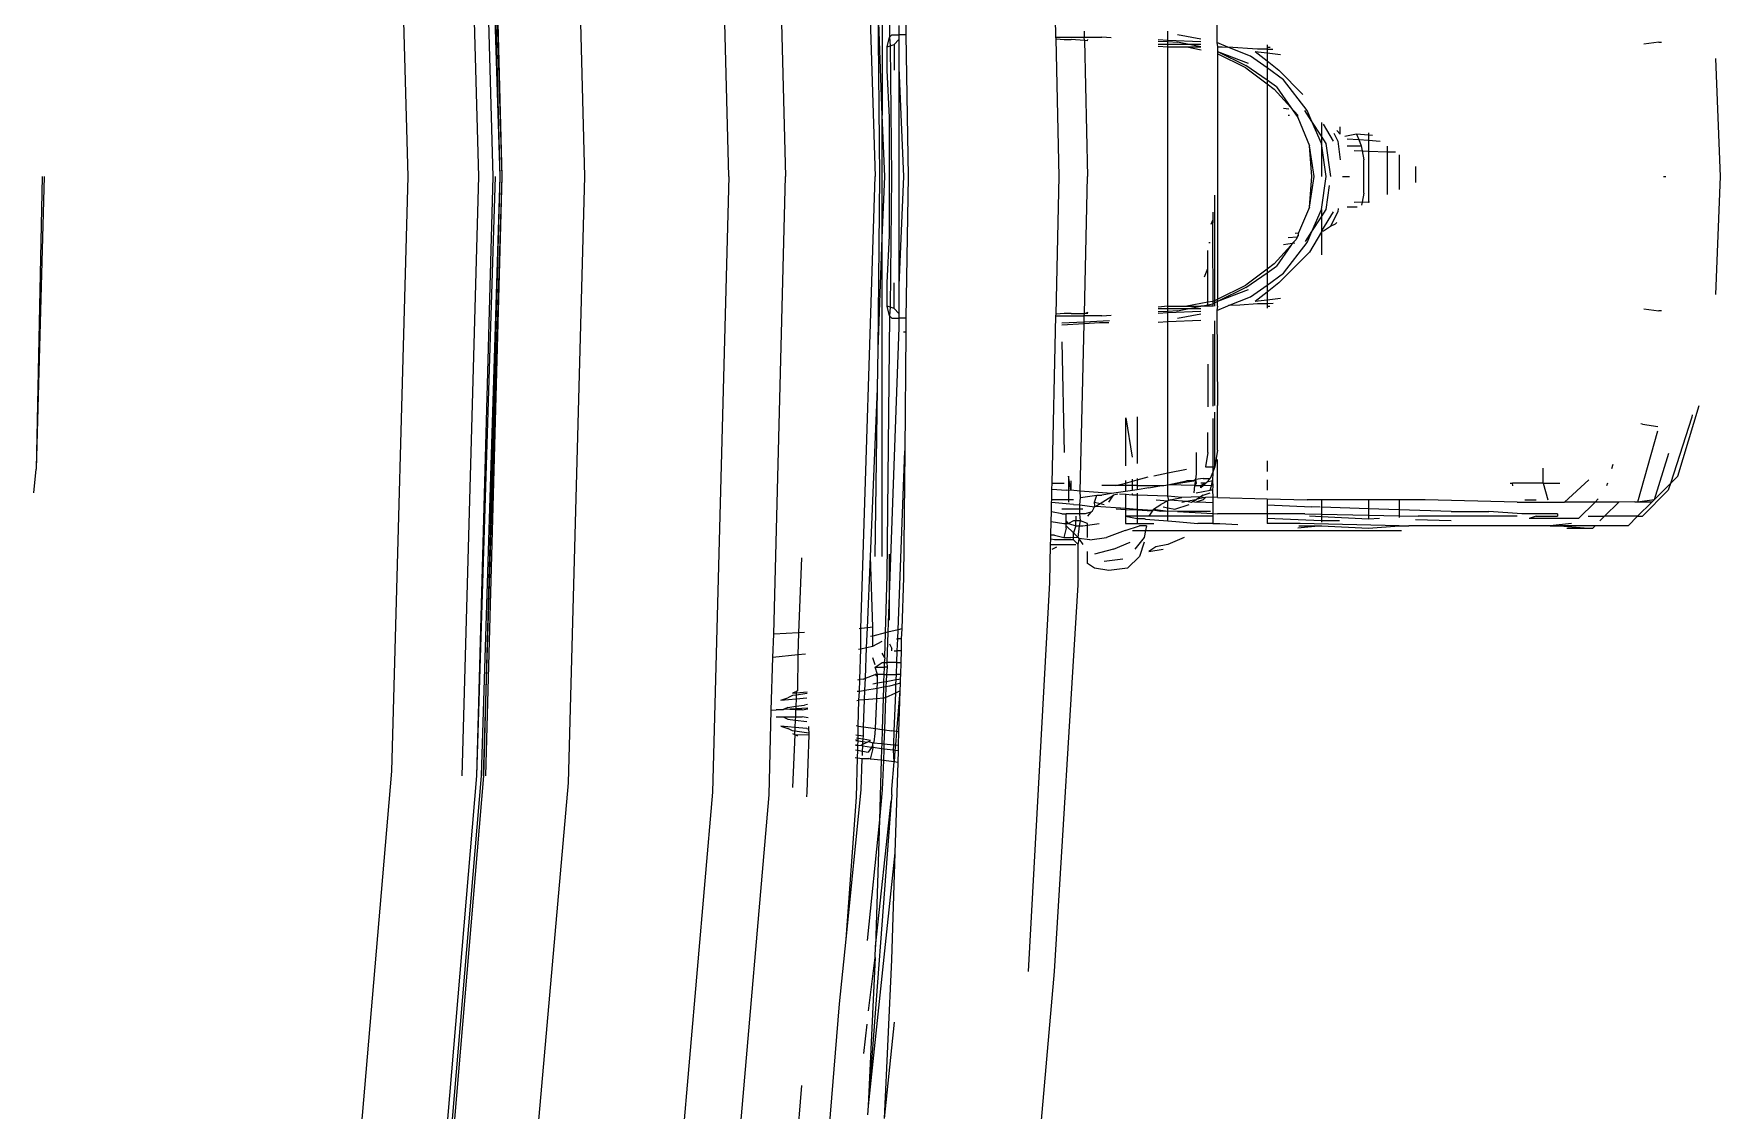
# Model space of a CAD drawing. Header units: millimetres. Extents: x -41292 to 298682, y -22072 to 33155.
# Drawn here: x 26601.7 to 26673.2, y 4363.8 to 4409.5 of the extents above; entities that cross this region are included whole.
import ezdxf

# ---------------------------------------------------------------- set-up
doc = ezdxf.new("R2010")
doc.units = ezdxf.units.MM

# ---------------------------------------------------------------- blocks, each defined once
blk = doc.blocks.new('AHSISHEUD')
for p, q in [((27258.527, 22051.493), (27257.827, 22077.593)), ((27247.927, 22051.493), (27247.227, 22076.893)), ((27247.827, 22076.893), (27248.527, 22051.493)), ((27248.027, 22076.893), (27248.827, 22051.493)), ((27248.127, 22076.893), (27248.827, 22051.493)), ((27248.927, 22051.493), (27248.127, 22076.893)), ((27248.927, 22051.493), (27248.227, 22076.893)), ((27252.427, 22051.493), (27251.727, 22077.193)), ((27244.227, 22076.693), (27244.927, 22051.493)), ((27260.427, 22070.893), (27260.927, 22051.493)), ((27264.117, 22070.649), (27264.727, 22051.493)), ((27265.22, 22068.393), (27265.327, 22057.393)), ((27265.027, 22067.593), (27265.027, 22054.093)), ((27272.383, 22057.393), (27272.218, 22064.493)), ((27279.22, 22061.193), (27279.192, 22057.167)), ((27264.927, 22051.493), (27264.846, 22058.805)), ((27265.027, 22054.093), (27264.846, 22058.805)), ((27265.727, 22057.893), (27265.72, 22057.493)), ((27266.027, 22058.093), (27266.027, 22057.493)), ((27273.578, 22057.649), (27273.584, 22057.393)), ((27277.127, 22057.261), (27277.127, 22057.658)), ((27265.227, 22056.993), (27265.327, 22057.393)), ((27265.227, 22056.993), (27265.355, 22057.035)), ((27265.227, 22055.993), (27265.227, 22056.993)), ((27265.327, 22057.393), (27265.427, 22057.493)), ((27265.327, 22057.393), (27265.355, 22057.035)), ((27265.355, 22057.035), (27265.527, 22057.093)), ((27265.355, 22057.035), (27265.42, 22051.493)), ((27265.427, 22057.493), (27265.72, 22057.493)), ((27265.527, 22057.093), (27265.727, 22057.293)), ((27265.527, 22057.093), (27265.527, 22055.993)), ((27265.72, 22057.493), (27265.727, 22057.293)), ((27266.027, 22057.493), (27265.72, 22057.493)), ((27265.727, 22057.293), (27265.727, 22056.093)), ((27266.027, 22057.493), (27266.12, 22051.493)), ((27272.385, 22057.324), (27272.383, 22057.393)), ((27272.383, 22057.393), (27273.584, 22057.393)), ((27272.385, 22057.324), (27272.727, 22057.293)), ((27272.52, 22051.493), (27272.385, 22057.324)), ((27272.727, 22057.293), (27273.027, 22057.293)), ((27273.587, 22057.253), (27273.027, 22057.293)), ((27273.584, 22057.393), (27274.327, 22057.393)), ((27273.587, 22057.253), (27273.584, 22057.393)), ((27273.587, 22057.253), (27273.72, 22051.493)), ((27273.723, 22057.243), (27273.587, 22057.253)), ((27273.723, 22057.243), (27273.739, 22057.293)), ((27274.718, 22057.374), (27274.327, 22057.393)), ((27277.127, 22057.261), (27276.716, 22057.28)), ((27276.717, 22057.224), (27277.127, 22057.208)), ((27277.127, 22057.093), (27276.72, 22057.093)), ((27276.72, 22057.024), (27277.127, 22056.993)), ((27278.52, 22057.198), (27277.127, 22057.261)), ((27277.127, 22057.208), (27277.127, 22057.261)), ((27277.127, 22057.208), (27277.527, 22057.193)), ((27277.127, 22057.093), (27277.127, 22057.208)), ((27278.024, 22057.093), (27277.127, 22057.093)), ((27277.127, 22056.993), (27277.127, 22057.093)), ((27277.127, 22045.993), (27277.127, 22056.993)), ((27277.127, 22056.993), (27277.927, 22056.993)), ((27278.52, 22057.307), (27277.527, 22057.493)), ((27278.024, 22057.093), (27277.527, 22057.193)), ((27277.927, 22056.993), (27278.52, 22056.993)), ((27277.927, 22056.993), (27278.537, 22056.863)), ((27278.52, 22056.993), (27278.024, 22057.093)), ((27278.52, 22057.093), (27278.024, 22057.093)), ((27279.192, 22057.167), (27279.22, 22056.993)), ((27279.667, 22056.977), (27279.192, 22057.167)), ((27279.22, 22056.993), (27279.427, 22056.993)), ((27279.22, 22056.993), (27279.227, 22056.793)), ((27279.427, 22056.993), (27279.667, 22056.977)), ((27280.627, 22056.593), (27279.667, 22056.977)), ((27280.927, 22056.893), (27279.667, 22056.977)), ((27281.327, 22056.893), (27280.927, 22056.893)), ((27281.327, 22057.073), (27281.327, 22056.98)), ((27281.327, 22056.98), (27281.462, 22056.974)), ((27281.327, 22056.98), (27281.327, 22056.893)), ((27281.327, 22056.893), (27281.573, 22056.893)), ((27281.327, 22056.893), (27281.327, 22056.73)), ((27297.927, 22057.193), (27297.289, 22057.102)), ((27297.927, 22057.193), (27298.04, 22057.193)), ((27279.227, 22056.793), (27279.22, 22056.696)), ((27280.427, 22056.093), (27279.22, 22056.696)), ((27279.22, 22056.696), (27279.22, 22046.289)), ((27279.227, 22056.793), (27280.527, 22056.293)), ((27279.227, 22056.793), (27280.427, 22056.193)), ((27281.327, 22055.57), (27280.427, 22056.193)), ((27281.327, 22056.093), (27280.627, 22056.593)), ((27280.827, 22056.793), (27281.327, 22056.393)), ((27280.827, 22056.793), (27281.327, 22056.73)), ((27281.327, 22056.73), (27281.89, 22056.66)), ((27281.327, 22056.73), (27281.327, 22056.393)), ((27281.327, 22056.393), (27281.827, 22055.993)), ((27281.327, 22056.393), (27281.327, 22056.093)), ((27300.327, 22056.493), (27300.527, 22051.493)), ((27265.327, 22053.993), (27265.227, 22055.993)), ((27265.727, 22056.093), (27265.927, 22051.493)), ((27265.727, 22056.093), (27265.727, 22046.893)), ((27280.427, 22056.093), (27281.327, 22055.418)), ((27282.027, 22055.593), (27281.327, 22056.093)), ((27281.327, 22056.093), (27281.327, 22055.57)), ((27281.727, 22055.293), (27281.327, 22055.57)), ((27281.327, 22055.57), (27281.327, 22055.418)), ((27281.327, 22055.418), (27281.627, 22055.193)), ((27281.327, 22055.418), (27281.327, 22047.568)), ((27281.827, 22055.993), (27282.849, 22054.971)), ((27283.027, 22054.293), (27282.027, 22055.593)), ((27281.627, 22055.193), (27282.337, 22054.412)), ((27281.727, 22055.293), (27282.337, 22054.412)), ((27265.127, 22051.493), (27265.027, 22054.093)), ((27265.027, 22048.893), (27265.027, 22054.093)), ((27265.327, 22048.993), (27265.327, 22053.993)), ((27282.02, 22054.393), (27282.253, 22054.357)), ((27282.22, 22054.093), (27282.274, 22054.089)), ((27282.337, 22054.412), (27282.627, 22053.993)), ((27282.337, 22054.412), (27282.627, 22054.093)), ((27282.627, 22053.993), (27282.627, 22054.093)), ((27282.627, 22053.993), (27283.127, 22052.793)), ((27283.227, 22053.826), (27282.927, 22054.293)), ((27283.227, 22053.826), (27283.027, 22054.293)), ((27283.627, 22052.893), (27283.227, 22053.826)), ((27283.627, 22053.204), (27283.227, 22053.826)), ((27283.627, 22053.778), (27283.627, 22053.204)), ((27283.704, 22053.713), (27284.127, 22052.993)), ((27284.152, 22053.328), (27284.32, 22052.993)), ((27284.277, 22053.436), (27284.42, 22053.293)), ((27284.42, 22053.293), (27284.42, 22053.593)), ((27285.12, 22053.293), (27284.62, 22053.193)), ((27285.12, 22053.293), (27285.214, 22053.059)), ((27285.627, 22053.242), (27285.12, 22053.293)), ((27285.627, 22053.342), (27285.627, 22053.242)), ((27285.79, 22053.226), (27285.627, 22053.242)), ((27285.627, 22053.242), (27285.627, 22053.03)), ((27283.227, 22051.493), (27283.127, 22052.793)), ((27283.327, 22051.493), (27283.127, 22052.793)), ((27283.827, 22052.893), (27283.627, 22053.204)), ((27283.627, 22053.204), (27283.627, 22052.893)), ((27283.827, 22051.493), (27283.627, 22052.893)), ((27283.627, 22052.893), (27283.627, 22051.493)), ((27284.027, 22051.493), (27283.827, 22052.893)), ((27284.32, 22052.993), (27284.42, 22052.193)), ((27284.72, 22053.093), (27285.214, 22053.059)), ((27284.72, 22052.793), (27285.32, 22052.793)), ((27285.02, 22052.593), (27285.355, 22052.581)), ((27285.214, 22053.059), (27285.32, 22052.793)), ((27285.214, 22053.059), (27285.627, 22053.03)), ((27285.32, 22052.793), (27285.355, 22052.581)), ((27285.355, 22052.581), (27285.42, 22052.193)), ((27285.355, 22052.581), (27285.627, 22052.572)), ((27285.627, 22053.03), (27286.112, 22052.997)), ((27285.627, 22053.03), (27285.627, 22052.572)), ((27285.627, 22052.572), (27285.627, 22050.398)), ((27285.627, 22052.572), (27286.427, 22052.544)), ((27286.427, 22052.544), (27286.427, 22052.773)), ((27286.427, 22052.544), (27286.765, 22052.533)), ((27286.427, 22050.735), (27286.427, 22052.544)), ((27285.42, 22050.793), (27285.42, 22052.193)), ((27286.927, 22052.417), (27286.927, 22050.945)), ((27287.627, 22051.24), (27287.627, 22051.919)), ((27229.52, 22051.493), (27229.184, 22039.09)), ((27229.427, 22051.493), (27229.184, 22039.09)), ((27244.927, 22051.493), (27244.227, 22026.293)), ((27247.227, 22026.093), (27247.927, 22051.493)), ((27248.627, 22051.493), (27247.827, 22026.093)), ((27248.527, 22051.493), (27247.827, 22026.093)), ((27248.827, 22051.493), (27248.027, 22026.093)), ((27248.827, 22051.493), (27248.127, 22026.093)), ((27248.127, 22026.093), (27248.927, 22051.493)), ((27248.227, 22026.093), (27248.927, 22051.493)), ((27251.727, 22025.793), (27252.427, 22051.493)), ((27258.527, 22051.493), (27257.827, 22025.393)), ((27260.427, 22032.093), (27260.927, 22051.493)), ((27264.117, 22032.336), (27264.727, 22051.493)), ((27264.846, 22044.18), (27264.927, 22051.493)), ((27265.027, 22048.893), (27265.127, 22051.493)), ((27265.42, 22051.493), (27265.355, 22045.95)), ((27265.927, 22051.493), (27265.727, 22046.893)), ((27266.12, 22051.493), (27266.027, 22045.493)), ((27272.385, 22045.662), (27272.52, 22051.493)), ((27273.586, 22045.693), (27273.72, 22051.493)), ((27283.127, 22050.193), (27283.227, 22051.493)), ((27283.127, 22050.193), (27283.327, 22051.493)), ((27283.627, 22050.093), (27283.827, 22051.493)), ((27283.827, 22050.093), (27283.972, 22051.106)), ((27284.527, 22051.493), (27284.82, 22051.493)), ((27298.127, 22051.493), (27298.227, 22051.493)), ((27300.527, 22051.493), (27300.327, 22046.493)), ((27279.12, 22046.239), (27279.12, 22050.707)), ((27285.355, 22050.404), (27285.02, 22050.393)), ((27285.355, 22050.404), (27285.334, 22050.274)), ((27285.42, 22050.793), (27285.355, 22050.404)), ((27285.627, 22050.398), (27285.355, 22050.404)), ((27285.668, 22050.415), (27285.627, 22050.398)), ((27279.027, 22049.977), (27279.027, 22049.645)), ((27283.127, 22050.193), (27282.664, 22049.105)), ((27283.227, 22049.159), (27283.627, 22050.093)), ((27283.227, 22049.159), (27283.627, 22049.782)), ((27283.627, 22049.782), (27283.827, 22050.093)), ((27283.627, 22050.093), (27283.627, 22049.782)), ((27284.127, 22049.993), (27283.627, 22049.185)), ((27283.627, 22049.782), (27283.627, 22049.185)), ((27284.32, 22049.993), (27284.02, 22049.393)), ((27284.338, 22050.132), (27284.32, 22049.993)), ((27285.14, 22050.193), (27284.72, 22050.193)), ((27265.227, 22046.993), (27265.327, 22048.993)), ((27278.963, 22049.474), (27279.027, 22049.645)), ((27279.027, 22049.645), (27279.02, 22049.393)), ((27279.02, 22049.393), (27279.02, 22048.993)), ((27279.02, 22048.993), (27279.027, 22046.193)), ((27282.52, 22049.093), (27282.664, 22049.105)), ((27282.627, 22048.993), (27282.601, 22048.922)), ((27282.664, 22049.105), (27282.627, 22048.993)), ((27282.657, 22048.97), (27282.664, 22049.105)), ((27282.96, 22048.743), (27283.227, 22049.159)), ((27283.027, 22048.693), (27283.227, 22049.159)), ((27283.627, 22049.143), (27283.127, 22048.293)), ((27283.627, 22049.185), (27283.72, 22049.193)), ((27283.627, 22049.185), (27283.627, 22049.143)), ((27283.627, 22049.143), (27283.627, 22048.168)), ((27283.72, 22049.193), (27284.02, 22049.393)), ((27284.02, 22049.393), (27284.22, 22049.493)), ((27284.22, 22049.493), (27284.277, 22049.55)), ((27264.846, 22044.18), (27265.027, 22048.893)), ((27265.027, 22035.393), (27265.027, 22048.893)), ((27278.82, 22047.593), (27278.82, 22048.35)), ((27278.864, 22048.693), (27278.92, 22048.693)), ((27282.337, 22048.573), (27281.627, 22047.793)), ((27282.337, 22048.573), (27281.727, 22047.693)), ((27283.127, 22048.293), (27281.827, 22046.993)), ((27282.39, 22048.65), (27282.02, 22048.593)), ((27282.027, 22047.393), (27283.027, 22048.693)), ((27282.601, 22048.922), (27282.22, 22048.893)), ((27282.39, 22048.65), (27282.337, 22048.573)), ((27282.563, 22048.822), (27282.39, 22048.65)), ((27282.505, 22048.667), (27282.39, 22048.65)), ((27282.601, 22048.922), (27282.563, 22048.822)), ((27278.679, 22047.239), (27278.82, 22047.593)), ((27278.82, 22046.163), (27278.82, 22047.593)), ((27281.327, 22047.568), (27280.427, 22046.893)), ((27281.627, 22047.793), (27281.327, 22047.568)), ((27281.327, 22047.416), (27281.727, 22047.693)), ((27281.327, 22047.568), (27281.327, 22047.416)), ((27265.227, 22045.993), (27265.227, 22046.993)), ((27265.527, 22045.893), (27265.527, 22046.993)), ((27265.727, 22046.893), (27265.727, 22045.693)), ((27279.22, 22046.289), (27280.427, 22046.893)), ((27280.427, 22046.793), (27281.327, 22047.416)), ((27280.627, 22046.393), (27281.327, 22046.893)), ((27281.327, 22047.416), (27281.327, 22046.893)), ((27281.327, 22046.893), (27282.027, 22047.393)), ((27281.827, 22046.993), (27281.327, 22046.593)), ((27281.327, 22046.893), (27281.327, 22046.593)), ((27278.82, 22046.163), (27277.927, 22045.993)), ((27279.027, 22046.193), (27278.82, 22046.163)), ((27278.82, 22046.051), (27278.82, 22046.163)), ((27279.027, 22046.193), (27279.12, 22046.239)), ((27279.027, 22046.193), (27279.027, 22046.093)), ((27279.12, 22046.139), (27279.027, 22046.093)), ((27279.12, 22046.239), (27279.22, 22046.289)), ((27279.12, 22046.139), (27279.12, 22046.239)), ((27279.227, 22046.193), (27279.12, 22046.139)), ((27279.12, 22045.993), (27279.12, 22046.139)), ((27279.227, 22046.193), (27279.22, 22046.289)), ((27279.22, 22045.993), (27279.227, 22046.193)), ((27280.427, 22046.793), (27279.227, 22046.193)), ((27280.527, 22046.693), (27279.227, 22046.193)), ((27279.7, 22046.022), (27280.627, 22046.393)), ((27281.327, 22046.593), (27280.827, 22046.193)), ((27281.327, 22046.255), (27280.827, 22046.193)), ((27281.327, 22046.593), (27281.327, 22046.255)), ((27281.89, 22046.326), (27281.327, 22046.255)), ((27281.327, 22046.255), (27281.327, 22046.093)), ((27281.588, 22046.104), (27281.327, 22046.093)), ((27265.327, 22045.593), (27265.22, 22034.593)), ((27265.327, 22045.593), (27265.227, 22045.993)), ((27265.355, 22045.95), (27265.227, 22045.993)), ((27265.355, 22045.95), (27265.327, 22045.593)), ((27265.427, 22045.493), (27265.327, 22045.593)), ((27265.527, 22045.893), (27265.355, 22045.95)), ((27265.427, 22045.493), (27265.72, 22045.493)), ((27265.527, 22045.893), (27265.727, 22045.693)), ((27265.727, 22045.693), (27265.72, 22045.493)), ((27265.72, 22045.493), (27265.727, 22045.093)), ((27266.027, 22045.493), (27265.72, 22045.493)), ((27266.027, 22045.493), (27266.027, 22044.893)), ((27272.218, 22038.493), (27272.383, 22045.593)), ((27272.383, 22045.593), (27272.385, 22045.662)), ((27272.383, 22045.593), (27273.584, 22045.593)), ((27272.727, 22045.693), (27272.385, 22045.662)), ((27273.027, 22045.693), (27272.727, 22045.693)), ((27273.027, 22045.693), (27273.586, 22045.693)), ((27273.578, 22045.336), (27273.584, 22045.593)), ((27273.578, 22045.336), (27274.646, 22045.384)), ((27273.584, 22045.593), (27273.586, 22045.693)), ((27274.327, 22045.593), (27273.584, 22045.593)), ((27273.586, 22045.693), (27273.748, 22045.744)), ((27273.739, 22045.693), (27273.586, 22045.693)), ((27274.327, 22045.593), (27274.718, 22045.611)), ((27276.716, 22045.706), (27277.127, 22045.724)), ((27277.127, 22045.777), (27276.717, 22045.762)), ((27277.127, 22045.993), (27276.72, 22045.961)), ((27276.72, 22045.893), (27277.127, 22045.893)), ((27277.127, 22045.893), (27277.127, 22045.993)), ((27277.127, 22045.993), (27277.927, 22045.993)), ((27277.127, 22045.893), (27278.027, 22045.893)), ((27277.127, 22045.777), (27277.127, 22045.893)), ((27277.527, 22045.793), (27277.127, 22045.777)), ((27277.127, 22045.724), (27278.52, 22045.788)), ((27277.127, 22045.724), (27277.127, 22045.777)), ((27277.127, 22045.327), (27277.127, 22045.724)), ((27278.52, 22045.388), (27277.127, 22045.327)), ((27277.527, 22045.793), (27278.027, 22045.893)), ((27277.527, 22045.493), (27278.52, 22045.679)), ((27277.927, 22045.993), (27278.52, 22045.993)), ((27278.027, 22045.893), (27278.52, 22045.993)), ((27278.027, 22045.893), (27278.52, 22045.893)), ((27278.52, 22045.993), (27278.82, 22046.051)), ((27278.82, 22045.993), (27278.52, 22045.993)), ((27278.82, 22046.051), (27279.027, 22046.093)), ((27278.82, 22045.993), (27278.82, 22046.051)), ((27279.027, 22045.993), (27278.82, 22045.993)), ((27279.027, 22046.093), (27279.027, 22045.993)), ((27279.06, 22045.994), (27279.027, 22045.993)), ((27279.192, 22045.818), (27279.667, 22046.009)), ((27279.22, 22045.993), (27279.192, 22045.818)), ((27279.192, 22045.818), (27279.22, 22041.793)), ((27279.7, 22046.022), (27279.667, 22046.009)), ((27280.177, 22046.043), (27279.7, 22046.022)), ((27280.927, 22046.093), (27280.177, 22046.043)), ((27281.327, 22046.093), (27280.927, 22046.093)), ((27281.327, 22046.093), (27281.327, 22045.993)), ((27281.327, 22045.993), (27281.443, 22045.998)), ((27281.327, 22045.993), (27281.327, 22045.913)), ((27297.289, 22045.884), (27297.927, 22045.793)), ((27298.04, 22045.793), (27297.927, 22045.793)), ((27265.727, 22045.093), (27265.327, 22034.159)), ((27266.027, 22044.893), (27265.927, 22044.893)), ((27266.027, 22044.893), (27265.983, 22039.862)), ((27272.627, 22045.293), (27273.578, 22045.336)), ((27273.576, 22045.252), (27272.627, 22045.193)), ((27273.412, 22038.151), (27273.576, 22045.252)), ((27273.576, 22045.252), (27273.578, 22045.336)), ((27274.227, 22045.293), (27273.576, 22045.252)), ((27274.625, 22045.293), (27274.227, 22045.293)), ((27277.127, 22045.327), (27276.707, 22045.309)), ((27277.127, 22038.934), (27277.127, 22045.327)), ((27279.027, 22044.808), (27279.027, 22041.765)), ((27279.12, 22041.793), (27279.12, 22045.378)), ((27264.827, 22042.493), (27264.846, 22044.18)), ((27272.627, 22044.493), (27272.727, 22039.793)), ((27278.82, 22043.535), (27278.82, 22041.736)), ((27264.527, 22035.393), (27264.827, 22042.493)), ((27264.727, 22035.393), (27264.827, 22042.493)), ((27275.327, 22041.263), (27275.327, 22039.234)), ((27275.627, 22039.593), (27275.359, 22041.267)), ((27275.827, 22041.313), (27275.827, 22039.334)), ((27279.027, 22041.242), (27279.027, 22039.193)), ((27279.12, 22039.193), (27279.12, 22041.507)), ((27279.22, 22039.893), (27279.22, 22041.793)), ((27299.327, 22041.293), (27298.423, 22038.488)), ((27298.727, 22038.793), (27299.627, 22041.793)), ((27299.339, 22041.388), (27299.327, 22041.293)), ((27278.82, 22039.793), (27278.82, 22040.65)), ((27297.873, 22040.701), (27297.027, 22037.693)), ((27297.227, 22040.993), (27297.169, 22041.009)), ((27297.227, 22040.993), (27297.88, 22040.899)), ((27265.694, 22032.284), (27265.983, 22039.862)), ((27265.983, 22039.862), (27265.92, 22034.493)), ((27278.32, 22039.793), (27278.32, 22038.893)), ((27278.82, 22039.793), (27278.72, 22039.193)), ((27279.22, 22039.893), (27279.12, 22039.193)), ((27298.34, 22039.754), (27297.727, 22037.793)), ((27229.074, 22038.081), (27229.184, 22039.09)), ((27277.127, 22038.934), (27277.92, 22039.093)), ((27278.72, 22039.193), (27279.027, 22039.193)), ((27279.027, 22038.96), (27278.92, 22038.693)), ((27279.027, 22038.96), (27279.02, 22038.593)), ((27279.12, 22039.193), (27279.027, 22038.96)), ((27279.027, 22039.193), (27279.12, 22039.193)), ((27279.027, 22039.193), (27279.027, 22038.96)), ((27279.227, 22037.893), (27279.227, 22039.493)), ((27281.327, 22039.437), (27281.327, 22038.995)), ((27293.027, 22038.493), (27293.027, 22039.138)), ((27295.976, 22039.293), (27295.919, 22039.097)), ((27272.202, 22037.793), (27272.212, 22038.244)), ((27272.212, 22038.244), (27272.218, 22038.493)), ((27272.212, 22038.244), (27272.827, 22038.193)), ((27272.218, 22038.493), (27272.727, 22038.493)), ((27273.02, 22038.193), (27272.92, 22038.793)), ((27272.92, 22038.793), (27272.92, 22038.186)), ((27273.02, 22038.593), (27273.02, 22038.193)), ((27274.92, 22038.393), (27274.327, 22038.393)), ((27274.92, 22038.393), (27275.327, 22038.501)), ((27275.327, 22038.393), (27274.92, 22038.393)), ((27275.327, 22038.614), (27275.327, 22038.501)), ((27275.327, 22038.501), (27275.627, 22038.581)), ((27275.327, 22038.501), (27275.327, 22038.393)), ((27275.327, 22038.393), (27275.327, 22038.144)), ((27275.627, 22038.393), (27275.327, 22038.393)), ((27275.627, 22038.581), (27275.627, 22038.659)), ((27275.627, 22038.581), (27275.827, 22038.635)), ((27275.627, 22038.393), (27275.627, 22038.581)), ((27275.627, 22038.189), (27275.627, 22038.393)), ((27275.8, 22038.393), (27275.627, 22038.393)), ((27275.827, 22038.635), (27276.292, 22038.758)), ((27275.827, 22038.689), (27275.827, 22038.635)), ((27275.827, 22038.635), (27275.827, 22038.393)), ((27275.827, 22038.393), (27275.827, 22038.219)), ((27275.827, 22038.393), (27276.854, 22038.393)), ((27276.32, 22038.293), (27275.827, 22038.219)), ((27276.32, 22038.293), (27276.854, 22038.393)), ((27276.523, 22038.813), (27277.127, 22038.934)), ((27276.854, 22038.393), (27276.954, 22038.393)), ((27276.954, 22038.393), (27277.127, 22038.42)), ((27277.127, 22038.42), (27277.127, 22038.934)), ((27277.127, 22038.42), (27278.22, 22038.593)), ((27277.127, 22038.42), (27277.92, 22038.593)), ((27278.258, 22038.393), (27277.127, 22038.42)), ((27277.127, 22037.951), (27277.127, 22038.42)), ((27278.22, 22038.593), (27277.92, 22038.593)), ((27278.289, 22038.645), (27278.22, 22038.593)), ((27278.258, 22038.393), (27278.22, 22038.093)), ((27278.289, 22038.645), (27278.258, 22038.393)), ((27278.32, 22038.493), (27278.258, 22038.393)), ((27278.258, 22038.393), (27278.52, 22038.393)), ((27278.32, 22038.893), (27278.289, 22038.645)), ((27278.62, 22038.693), (27278.289, 22038.645)), ((27278.289, 22038.645), (27278.32, 22038.493)), ((27278.72, 22038.493), (27278.52, 22038.393)), ((27278.72, 22038.493), (27278.52, 22038.493)), ((27278.52, 22038.293), (27278.52, 22038.393)), ((27278.627, 22038.393), (27278.52, 22038.293)), ((27278.627, 22038.393), (27278.52, 22038.393)), ((27278.62, 22038.693), (27278.92, 22038.693)), ((27278.72, 22038.493), (27278.627, 22038.393)), ((27278.966, 22038.378), (27278.627, 22038.393)), ((27278.72, 22038.493), (27278.77, 22038.543)), ((27278.77, 22038.543), (27278.92, 22038.693)), ((27279.02, 22038.593), (27278.77, 22038.543)), ((27278.92, 22038.193), (27278.966, 22038.378)), ((27278.966, 22038.378), (27279.02, 22038.593)), ((27279.027, 22038.375), (27278.966, 22038.378)), ((27279.02, 22038.593), (27279.027, 22038.375)), ((27279.027, 22038.375), (27279.02, 22038.193)), ((27281.327, 22038.637), (27281.327, 22038.195)), ((27291.627, 22038.493), (27291.727, 22038.493)), ((27291.743, 22038.384), (27291.727, 22038.493)), ((27293.027, 22038.493), (27291.727, 22038.493)), ((27293.027, 22038.493), (27293.227, 22037.793)), ((27293.027, 22038.493), (27293.727, 22038.493)), ((27293.927, 22037.693), (27294.966, 22038.637)), ((27295.743, 22038.493), (27295.713, 22038.387)), ((27297.727, 22037.793), (27298.423, 22038.488)), ((27298.423, 22038.488), (27298.327, 22038.193)), ((27298.423, 22038.488), (27298.727, 22038.793)), ((27272.19, 22037.28), (27272.199, 22037.677)), ((27272.199, 22037.677), (27272.202, 22037.793)), ((27273.127, 22037.593), (27272.199, 22037.677)), ((27272.92, 22037.793), (27272.202, 22037.793)), ((27272.92, 22038.186), (27272.827, 22038.193)), ((27273.02, 22038.193), (27272.92, 22038.186)), ((27272.92, 22038.186), (27272.92, 22037.793)), ((27273.127, 22037.793), (27272.92, 22037.793)), ((27272.92, 22037.793), (27272.92, 22037.693)), ((27273.412, 22038.151), (27273.02, 22038.193)), ((27273.127, 22037.593), (27273.398, 22037.573)), ((27273.394, 22037.393), (27273.398, 22037.573)), ((27273.398, 22037.573), (27273.42, 22037.893)), ((27273.398, 22037.573), (27274.02, 22037.493)), ((27274.742, 22038.056), (27273.412, 22038.151)), ((27273.42, 22037.893), (27273.412, 22038.151)), ((27273.42, 22037.893), (27274.12, 22037.993)), ((27274.02, 22037.693), (27274.12, 22037.993)), ((27274.027, 22037.526), (27274.02, 22037.693)), ((27274.02, 22037.693), (27274.249, 22037.636)), ((27274.02, 22037.493), (27274.027, 22037.526)), ((27274.02, 22037.493), (27274.069, 22037.523)), ((27274.069, 22037.523), (27274.249, 22037.636)), ((27274.069, 22037.523), (27275.327, 22037.43)), ((27274.12, 22037.993), (27274.32, 22037.993)), ((27274.249, 22037.636), (27274.82, 22037.993)), ((27274.249, 22037.636), (27274.42, 22037.593)), ((27274.742, 22038.056), (27274.32, 22037.993)), ((27274.62, 22037.693), (27274.82, 22037.993)), ((27275.327, 22038.144), (27274.742, 22038.056)), ((27274.999, 22038.028), (27274.82, 22037.993)), ((27275.327, 22038.014), (27275.073, 22038.032)), ((27275.627, 22038.189), (27275.327, 22038.144)), ((27275.327, 22038.046), (27275.327, 22038.014)), ((27275.627, 22037.993), (27275.327, 22038.014)), ((27275.327, 22038.014), (27275.327, 22037.43)), ((27275.827, 22038.219), (27275.627, 22038.189)), ((27275.627, 22037.993), (27275.627, 22038.061)), ((27275.827, 22037.987), (27275.627, 22037.993)), ((27275.827, 22038.072), (27275.827, 22037.987)), ((27277.127, 22037.951), (27275.827, 22037.987)), ((27275.827, 22037.987), (27275.827, 22037.393)), ((27276.52, 22037.393), (27276.82, 22037.593)), ((27276.627, 22037.793), (27277.127, 22037.746)), ((27277.127, 22037.746), (27276.82, 22037.593)), ((27277.72, 22037.893), (27277.127, 22037.951)), ((27277.169, 22037.767), (27277.127, 22037.951)), ((27277.169, 22037.767), (27277.127, 22037.746)), ((27277.127, 22037.451), (27277.127, 22037.746)), ((27277.22, 22037.793), (27277.169, 22037.767)), ((27277.22, 22037.793), (27277.72, 22037.893)), ((27277.22, 22037.793), (27277.914, 22037.731)), ((27277.42, 22037.393), (27278.02, 22037.593)), ((27278.5, 22037.913), (27277.72, 22037.893)), ((27277.72, 22037.693), (27277.914, 22037.731)), ((27277.914, 22037.731), (27278.22, 22037.793)), ((27277.914, 22037.731), (27278.12, 22037.693)), ((27278.12, 22037.693), (27278.173, 22037.719)), ((27278.173, 22037.719), (27278.32, 22037.793)), ((27278.173, 22037.719), (27278.32, 22037.693)), ((27278.22, 22037.793), (27278.32, 22037.793)), ((27278.32, 22038.093), (27278.92, 22038.193)), ((27278.38, 22037.833), (27278.32, 22037.793)), ((27278.371, 22037.71), (27278.32, 22037.693)), ((27278.62, 22037.793), (27278.371, 22037.71)), ((27278.371, 22037.71), (27278.727, 22037.693)), ((27278.5, 22037.913), (27278.38, 22037.833)), ((27278.38, 22037.833), (27278.62, 22037.893)), ((27278.62, 22037.993), (27278.5, 22037.913)), ((27278.62, 22037.893), (27278.5, 22037.913)), ((27278.62, 22037.993), (27278.92, 22038.093)), ((27278.72, 22037.893), (27278.62, 22037.793)), ((27278.62, 22037.893), (27278.72, 22037.893)), ((27279.027, 22037.898), (27278.72, 22037.893)), ((27278.727, 22037.693), (27279.027, 22037.68)), ((27279.02, 22038.193), (27278.92, 22038.193)), ((27279.02, 22038.193), (27279.027, 22037.898)), ((27279.027, 22037.898), (27279.027, 22037.68)), ((27279.227, 22037.893), (27279.027, 22037.898)), ((27279.027, 22037.68), (27279.027, 22037.204)), ((27279.227, 22037.893), (27281.327, 22037.837)), ((27281.327, 22037.837), (27283.027, 22037.793)), ((27281.327, 22037.837), (27281.327, 22037.579)), ((27281.327, 22037.579), (27283.227, 22037.493)), ((27281.327, 22037.579), (27281.327, 22037.193)), ((27283.627, 22037.793), (27283.027, 22037.793)), ((27285.627, 22037.793), (27283.627, 22037.793)), ((27283.627, 22037.793), (27283.627, 22037.479)), ((27286.927, 22037.793), (27285.627, 22037.793)), ((27285.627, 22037.793), (27285.627, 22037.411)), ((27288.027, 22037.793), (27286.927, 22037.793)), ((27286.927, 22037.793), (27286.927, 22037.367)), ((27291.927, 22037.693), (27288.027, 22037.793)), ((27291.927, 22037.693), (27293.927, 22037.693)), ((27292.252, 22037.793), (27292.727, 22037.793)), ((27295.227, 22037.693), (27293.927, 22037.693)), ((27294.527, 22036.993), (27295.227, 22037.693)), ((27295.227, 22037.693), (27295.361, 22037.826)), ((27296.227, 22037.693), (27295.227, 22037.693)), ((27296.227, 22037.693), (27295.627, 22037.093)), ((27296.894, 22037.712), (27296.227, 22037.693)), ((27296.927, 22037.693), (27296.894, 22037.712)), ((27297.027, 22037.693), (27296.927, 22037.693)), ((27297.727, 22037.793), (27297.027, 22037.693)), ((27297.627, 22037.693), (27297.027, 22037.693)), ((27297.027, 22037.093), (27297.627, 22037.693)), ((27297.227, 22037.093), (27298.327, 22038.193)), ((27297.627, 22037.693), (27297.727, 22037.793)), ((27272.167, 22036.293), (27272.18, 22036.87)), ((27272.18, 22036.87), (27272.19, 22037.28)), ((27272.18, 22036.87), (27272.72, 22036.793)), ((27272.627, 22037.193), (27272.19, 22037.28)), ((27273.394, 22037.393), (27272.627, 22037.393)), ((27272.627, 22037.193), (27272.82, 22037.193)), ((27272.82, 22036.893), (27272.82, 22037.193)), ((27273.39, 22037.193), (27272.82, 22037.193)), ((27272.92, 22036.793), (27272.82, 22036.893)), ((27272.82, 22036.78), (27272.82, 22036.893)), ((27273.12, 22036.893), (27272.92, 22036.793)), ((27273.22, 22036.893), (27273.12, 22036.893)), ((27273.22, 22037.093), (27273.22, 22036.893)), ((27273.42, 22036.893), (27273.22, 22036.893)), ((27273.22, 22036.693), (27273.22, 22036.893)), ((27273.378, 22036.693), (27273.42, 22036.893)), ((27273.39, 22037.193), (27273.394, 22037.393)), ((27273.62, 22037.193), (27273.39, 22037.193)), ((27273.42, 22036.893), (27273.39, 22037.193)), ((27273.527, 22037.393), (27273.394, 22037.393)), ((27273.72, 22036.793), (27273.42, 22036.893)), ((27273.854, 22037.27), (27273.62, 22037.193)), ((27273.854, 22037.27), (27273.72, 22037.093)), ((27273.92, 22037.293), (27273.854, 22037.27)), ((27273.92, 22037.293), (27274.02, 22037.493)), ((27275.327, 22037.372), (27274.927, 22037.393)), ((27275.327, 22037.43), (27275.327, 22037.372)), ((27275.327, 22037.43), (27275.827, 22037.393)), ((27275.827, 22037.345), (27275.327, 22037.372)), ((27275.327, 22037.372), (27275.327, 22037.093)), ((27275.822, 22037.093), (27275.327, 22037.093)), ((27275.327, 22037.093), (27275.827, 22036.993)), ((27275.327, 22037.093), (27275.327, 22036.793)), ((27275.827, 22037.345), (27275.822, 22037.093)), ((27276.32, 22037.093), (27275.822, 22037.093)), ((27275.822, 22037.093), (27275.827, 22036.993)), ((27275.827, 22037.393), (27276.494, 22037.353)), ((27275.827, 22037.393), (27275.827, 22037.345)), ((27276.466, 22037.312), (27275.827, 22037.345)), ((27275.827, 22036.993), (27276.127, 22036.993)), ((27275.827, 22036.993), (27275.827, 22036.793)), ((27276.127, 22036.993), (27276.182, 22036.965)), ((27276.182, 22036.965), (27277.127, 22036.904)), ((27276.466, 22037.312), (27276.32, 22037.093)), ((27277.127, 22037.093), (27276.32, 22037.093)), ((27276.494, 22037.353), (27276.466, 22037.312)), ((27276.52, 22037.393), (27276.494, 22037.353)), ((27276.827, 22037.293), (27276.494, 22037.353)), ((27276.52, 22037.393), (27277.127, 22037.316)), ((27277.127, 22037.316), (27276.827, 22037.293)), ((27276.92, 22037.493), (27277.127, 22037.451)), ((27277.127, 22037.451), (27277.42, 22037.393)), ((27277.127, 22037.316), (27277.127, 22037.451)), ((27277.527, 22037.293), (27277.127, 22037.316)), ((27277.127, 22037.093), (27277.127, 22037.316)), ((27279.027, 22037.093), (27277.127, 22037.093)), ((27277.127, 22036.904), (27277.127, 22037.093)), ((27277.127, 22036.904), (27277.458, 22036.875)), ((27277.458, 22036.875), (27278.394, 22036.793)), ((27278.927, 22037.293), (27277.527, 22037.293)), ((27277.527, 22037.293), (27279.027, 22037.204)), ((27279.027, 22037.204), (27279.227, 22037.193)), ((27279.027, 22037.204), (27279.027, 22037.093)), ((27279.027, 22037.093), (27279.027, 22036.793)), ((27281.327, 22037.193), (27279.227, 22037.193)), ((27282.927, 22037.193), (27281.327, 22037.193)), ((27281.327, 22037.193), (27281.327, 22036.993)), ((27283.627, 22036.893), (27281.327, 22036.993)), ((27281.327, 22036.993), (27281.327, 22036.793)), ((27282.927, 22037.193), (27283.627, 22037.178)), ((27283.627, 22037.076), (27283.127, 22037.093)), ((27283.573, 22037.481), (27283.227, 22037.493)), ((27285.627, 22037.411), (27283.627, 22037.479)), ((27283.627, 22037.479), (27283.627, 22037.178)), ((27283.627, 22037.178), (27285.627, 22037.136)), ((27283.627, 22037.178), (27283.627, 22037.076)), ((27285.627, 22036.967), (27283.627, 22037.076)), ((27283.627, 22037.076), (27283.627, 22036.893)), ((27284.394, 22036.893), (27283.627, 22036.893)), ((27283.627, 22036.893), (27283.627, 22036.847)), ((27286.927, 22037.367), (27285.627, 22037.411)), ((27285.627, 22037.411), (27285.627, 22037.136)), ((27285.627, 22037.136), (27286.927, 22037.109)), ((27285.627, 22037.136), (27285.627, 22036.967)), ((27286.084, 22036.994), (27285.627, 22036.967)), ((27289.127, 22037.293), (27286.927, 22037.367)), ((27286.927, 22037.367), (27286.927, 22037.109)), ((27286.927, 22037.109), (27286.927, 22037.045)), ((27286.927, 22037.109), (27287.727, 22037.093)), ((27289.127, 22036.893), (27287.615, 22036.943)), ((27291.927, 22037.093), (27287.727, 22037.093)), ((27289.127, 22037.293), (27290.727, 22037.293)), ((27292.127, 22037.193), (27290.727, 22037.293)), ((27293.627, 22037.193), (27292.127, 22037.193)), ((27292.727, 22037.093), (27292.427, 22036.993)), ((27294.527, 22036.993), (27292.427, 22036.993)), ((27292.727, 22037.093), (27293.627, 22037.093)), ((27293.627, 22037.193), (27293.627, 22037.093)), ((27294.927, 22037.093), (27295.627, 22037.093)), ((27295.627, 22037.093), (27295.427, 22036.893)), ((27297.027, 22037.093), (27295.627, 22037.093)), ((27296.627, 22036.693), (27297.027, 22037.093)), ((27297.027, 22037.093), (27297.227, 22037.093)), ((27272.157, 22035.893), (27272.163, 22036.119)), ((27272.163, 22036.119), (27272.167, 22036.293)), ((27272.32, 22036.093), (27272.163, 22036.119)), ((27272.32, 22036.293), (27272.167, 22036.293)), ((27272.32, 22036.293), (27272.72, 22036.193)), ((27273.12, 22036.093), (27272.32, 22036.093)), ((27272.72, 22036.793), (27272.82, 22036.78)), ((27272.82, 22036.593), (27272.72, 22036.193)), ((27272.72, 22036.193), (27273.02, 22036.193)), ((27272.82, 22036.78), (27272.92, 22036.793)), ((27272.82, 22036.693), (27272.82, 22036.78)), ((27273.12, 22036.393), (27272.82, 22036.693)), ((27272.82, 22036.593), (27272.82, 22036.693)), ((27272.92, 22036.793), (27273.22, 22036.693)), ((27273.12, 22036.18), (27273.02, 22036.193)), ((27273.22, 22036.693), (27273.12, 22036.393)), ((27273.32, 22036.193), (27273.12, 22036.393)), ((27273.12, 22036.18), (27273.12, 22036.393)), ((27273.32, 22036.193), (27273.12, 22036.18)), ((27273.12, 22036.093), (27273.12, 22036.18)), ((27273.32, 22035.893), (27273.12, 22036.093)), ((27273.22, 22036.693), (27273.378, 22036.693)), ((27273.32, 22036.193), (27273.378, 22036.693)), ((27273.32, 22036.193), (27273.347, 22036.152)), ((27273.32, 22035.893), (27273.365, 22036.126)), ((27273.347, 22036.152), (27273.365, 22036.126)), ((27273.82, 22036.093), (27273.347, 22036.152)), ((27273.365, 22036.126), (27273.52, 22035.893)), ((27273.378, 22036.693), (27273.52, 22036.693)), ((27273.52, 22036.693), (27273.72, 22036.721)), ((27273.72, 22036.721), (27273.72, 22036.793)), ((27273.72, 22036.721), (27274.22, 22036.793)), ((27273.72, 22036.193), (27273.72, 22036.721)), ((27273.82, 22036.093), (27274.52, 22036.193)), ((27275.32, 22036.493), (27274.52, 22036.193)), ((27275.32, 22036.493), (27275.92, 22036.693)), ((27275.327, 22036.793), (27275.827, 22036.793)), ((27275.627, 22036.493), (27276.18, 22036.493)), ((27276.12, 22036.193), (27275.72, 22035.693)), ((27275.827, 22036.793), (27276.527, 22036.793)), ((27276.22, 22036.693), (27275.92, 22036.693)), ((27276.18, 22036.493), (27276.12, 22036.193)), ((27276.22, 22036.693), (27276.18, 22036.493)), ((27276.18, 22036.493), (27287.027, 22036.493)), ((27277.82, 22036.193), (27277.12, 22035.893)), ((27279.027, 22036.793), (27278.394, 22036.793)), ((27279.027, 22036.793), (27279.327, 22036.793)), ((27279.327, 22036.793), (27280.089, 22036.747)), ((27282.727, 22036.793), (27281.327, 22036.793)), ((27283.627, 22036.693), (27282.627, 22036.593)), ((27282.677, 22036.693), (27283.627, 22036.693)), ((27286.927, 22036.693), (27282.727, 22036.793)), ((27283.627, 22036.693), (27285.627, 22036.593)), ((27285.627, 22036.593), (27286.927, 22036.693)), ((27286.927, 22036.693), (27287.327, 22036.693)), ((27293.327, 22036.693), (27287.327, 22036.693)), ((27294.227, 22036.793), (27293.327, 22036.693)), ((27293.327, 22036.693), (27293.727, 22036.693)), ((27293.727, 22036.693), (27294.927, 22036.593)), ((27295.227, 22036.693), (27293.727, 22036.693)), ((27294.027, 22036.593), (27294.927, 22036.593)), ((27294.927, 22036.593), (27295.127, 22036.593)), ((27295.227, 22036.693), (27295.127, 22036.593)), ((27296.627, 22036.693), (27295.227, 22036.693)), ((27264.392, 22032.366), (27264.527, 22035.393)), ((27264.627, 22032.393), (27264.527, 22035.393)), ((27265.327, 22034.159), (27265.327, 22035.493)), ((27272.12, 22034.293), (27272.157, 22035.893)), ((27272.157, 22035.893), (27273.22, 22035.893)), ((27272.22, 22035.693), (27272.42, 22035.793)), ((27273.32, 22034.193), (27273.32, 22035.893)), ((27273.72, 22035.093), (27273.72, 22035.593)), ((27274.82, 22035.693), (27274.02, 22035.493)), ((27274.82, 22035.693), (27275.52, 22035.993)), ((27275.92, 22035.393), (27275.42, 22034.893)), ((27276.12, 22035.993), (27275.92, 22035.393)), ((27276.62, 22035.793), (27276.32, 22035.593)), ((27276.32, 22035.593), (27276.92, 22035.693)), ((27277.12, 22035.893), (27276.62, 22035.793)), ((27261.603, 22035.331), (27261.481, 22032.151)), ((27274.02, 22034.893), (27273.72, 22035.093)), ((27274.62, 22034.793), (27274.02, 22034.893)), ((27274.42, 22035.193), (27275.22, 22035.293)), ((27275.42, 22034.893), (27274.62, 22034.793)), ((27265.22, 22034.593), (27265.145, 22032.147)), ((27265.327, 22034.159), (27265.259, 22032.176)), ((27265.327, 22032.693), (27265.327, 22034.159)), ((27265.92, 22034.493), (27265.853, 22032.324)), ((27271.22, 22017.793), (27272.12, 22034.293)), ((27272.32, 22017.793), (27273.32, 22034.193)), ((27260.383, 22031.109), (27260.427, 22032.093)), ((27261.481, 22032.151), (27260.427, 22032.093)), ((27261.481, 22032.151), (27261.445, 22031.221)), ((27261.736, 22032.165), (27261.481, 22032.151)), ((27264.117, 22032.336), (27264.044, 22032.328)), ((27264.119, 22031.48), (27264.117, 22032.336)), ((27264.392, 22032.366), (27264.145, 22032.339)), ((27264.36, 22031.533), (27264.392, 22032.366)), ((27264.627, 22032.393), (27264.392, 22032.366)), ((27264.627, 22032.018), (27264.527, 22031.993)), ((27264.627, 22032.018), (27264.627, 22032.393)), ((27265.145, 22032.147), (27264.627, 22032.018)), ((27264.627, 22031.593), (27264.627, 22032.018)), ((27265.145, 22032.147), (27265.113, 22031.121)), ((27265.259, 22032.176), (27265.145, 22032.147)), ((27265.259, 22032.176), (27265.214, 22030.893)), ((27265.694, 22032.284), (27265.259, 22032.176)), ((27265.627, 22031.893), (27265.679, 22031.893)), ((27265.66, 22031.393), (27265.679, 22031.893)), ((27265.679, 22031.893), (27265.694, 22032.284)), ((27265.827, 22031.893), (27265.679, 22031.893)), ((27265.853, 22032.324), (27265.694, 22032.284)), ((27265.827, 22031.893), (27265.824, 22031.393)), ((27265.853, 22032.324), (27265.827, 22031.893)), ((27260.323, 22028.88), (27260.383, 22031.109)), ((27261.445, 22031.221), (27260.383, 22031.109)), ((27261.445, 22031.221), (27261.427, 22029.693)), ((27261.774, 22031.255), (27261.445, 22031.221)), ((27264.018, 22031.457), (27264.119, 22031.48)), ((27264.079, 22030.169), (27264.119, 22031.48)), ((27264.119, 22031.48), (27264.36, 22031.533)), ((27264.309, 22030.225), (27264.36, 22031.533)), ((27264.36, 22031.533), (27264.627, 22031.593)), ((27264.627, 22031.593), (27265.027, 22031.793)), ((27264.727, 22030.793), (27264.627, 22031.093)), ((27265.113, 22031.121), (27265.027, 22031.293)), ((27265.127, 22031.093), (27265.106, 22030.893)), ((27265.127, 22031.093), (27265.113, 22031.121)), ((27265.327, 22031.693), (27265.427, 22031.493)), ((27265.427, 22031.393), (27265.427, 22031.493)), ((27265.527, 22031.393), (27265.66, 22031.393)), ((27265.641, 22030.893), (27265.66, 22031.393)), ((27265.824, 22031.393), (27265.66, 22031.393)), ((27265.824, 22031.393), (27265.809, 22030.893)), ((27264.309, 22030.225), (27264.727, 22030.393)), ((27264.727, 22030.693), (27265.027, 22030.893)), ((27264.827, 22030.393), (27264.727, 22030.693)), ((27264.727, 22030.693), (27265.1, 22030.693)), ((27264.827, 22030.393), (27264.727, 22030.393)), ((27264.727, 22030.393), (27264.827, 22030.293)), ((27265.091, 22030.393), (27264.827, 22030.393)), ((27264.827, 22030.293), (27264.827, 22030.393)), ((27265.027, 22030.893), (27265.106, 22030.893)), ((27265.091, 22030.393), (27265.081, 22030.075)), ((27265.1, 22030.693), (27265.091, 22030.393)), ((27265.091, 22030.393), (27265.197, 22030.393)), ((27265.106, 22030.893), (27265.1, 22030.693)), ((27265.227, 22030.693), (27265.1, 22030.693)), ((27265.106, 22030.893), (27265.214, 22030.893)), ((27265.197, 22030.393), (27265.187, 22030.094)), ((27265.227, 22030.693), (27265.197, 22030.393)), ((27265.197, 22030.393), (27265.622, 22030.393)), ((27265.214, 22030.893), (27265.227, 22030.693)), ((27265.641, 22030.893), (27265.214, 22030.893)), ((27265.614, 22030.172), (27265.622, 22030.393)), ((27265.622, 22030.393), (27265.641, 22030.893)), ((27265.794, 22030.393), (27265.622, 22030.393)), ((27265.641, 22030.893), (27265.809, 22030.893)), ((27265.794, 22030.393), (27265.788, 22030.208)), ((27265.809, 22030.893), (27265.794, 22030.393)), ((27261.385, 22029.671), (27261.227, 22029.593)), ((27261.385, 22029.671), (27261.382, 22029.607)), ((27261.427, 22029.693), (27261.385, 22029.671)), ((27264.064, 22029.672), (27263.963, 22029.66)), ((27264.079, 22030.169), (27263.978, 22030.153)), ((27264.027, 22029.293), (27264.064, 22029.672)), ((27264.064, 22029.672), (27264.079, 22030.169)), ((27264.227, 22029.693), (27264.064, 22029.672)), ((27264.227, 22030.193), (27264.079, 22030.169)), ((27264.227, 22030.193), (27264.309, 22030.225)), ((27264.289, 22029.704), (27264.227, 22029.693)), ((27264.274, 22029.315), (27264.289, 22029.704)), ((27264.289, 22029.704), (27264.309, 22030.225)), ((27264.807, 22029.798), (27264.289, 22029.704)), ((27264.627, 22029.993), (27264.816, 22030.027)), ((27264.788, 22029.362), (27264.807, 22029.798)), ((27264.807, 22029.798), (27264.816, 22030.027)), ((27265.074, 22029.847), (27264.807, 22029.798)), ((27264.816, 22030.027), (27264.827, 22030.293)), ((27264.816, 22030.027), (27265.081, 22030.075)), ((27265.074, 22029.847), (27265.059, 22029.387)), ((27265.081, 22030.075), (27265.074, 22029.847)), ((27265.179, 22029.866), (27265.074, 22029.847)), ((27265.081, 22030.075), (27265.187, 22030.094)), ((27265.179, 22029.866), (27265.163, 22029.409)), ((27265.187, 22030.094), (27265.179, 22029.866)), ((27265.327, 22029.893), (27265.179, 22029.866)), ((27265.187, 22030.094), (27265.614, 22030.172)), ((27265.606, 22029.969), (27265.327, 22029.893)), ((27265.592, 22029.607), (27265.606, 22029.969)), ((27265.592, 22029.607), (27265.772, 22029.69)), ((27265.606, 22029.969), (27265.614, 22030.172)), ((27265.782, 22030.017), (27265.606, 22029.969)), ((27265.614, 22030.172), (27265.727, 22030.193)), ((27265.772, 22029.69), (27265.622, 22027.971)), ((27265.772, 22029.69), (27265.719, 22027.96)), ((27265.727, 22030.193), (27265.788, 22030.208)), ((27265.782, 22030.017), (27265.772, 22029.69)), ((27265.785, 22030.124), (27265.782, 22030.017)), ((27265.788, 22030.208), (27265.785, 22030.124)), ((27260.727, 22029.293), (27261.027, 22029.393)), ((27260.727, 22029.293), (27261.372, 22029.351)), ((27261.027, 22028.993), (27260.87, 22028.914)), ((27261.227, 22029.493), (27261.027, 22029.393)), ((27261.027, 22028.993), (27261.36, 22029.04)), ((27261.227, 22029.593), (27261.382, 22029.607)), ((27261.379, 22029.514), (27261.227, 22029.493)), ((27261.36, 22029.04), (27261.357, 22028.945)), ((27261.357, 22028.945), (27261.869, 22028.977)), ((27261.372, 22029.351), (27261.36, 22029.04)), ((27261.36, 22029.04), (27261.727, 22029.093)), ((27261.379, 22029.514), (27261.372, 22029.351)), ((27261.372, 22029.351), (27261.827, 22029.393)), ((27261.382, 22029.607), (27261.379, 22029.514)), ((27261.844, 22029.581), (27261.379, 22029.514)), ((27261.382, 22029.607), (27261.841, 22029.648)), ((27261.863, 22029.113), (27261.727, 22029.093)), ((27263.952, 22029.28), (27264.027, 22029.293)), ((27264.007, 22028.196), (27264.027, 22029.293)), ((27264.274, 22029.315), (27264.027, 22029.293)), ((27264.23, 22028.164), (27264.274, 22029.315)), ((27264.788, 22029.362), (27264.274, 22029.315)), ((27264.736, 22028.092), (27264.788, 22029.362)), ((27265.059, 22029.387), (27264.788, 22029.362)), ((27265.059, 22029.387), (27265.018, 22028.051)), ((27265.127, 22029.393), (27265.059, 22029.387)), ((27265.163, 22029.409), (27265.115, 22028.037)), ((27265.127, 22029.393), (27265.163, 22029.409)), ((27265.163, 22029.409), (27265.592, 22029.607)), ((27265.53, 22027.981), (27265.592, 22029.607)), ((27260.227, 22025.293), (27260.323, 22028.88)), ((27260.323, 22028.88), (27260.527, 22028.893)), ((27260.827, 22028.893), (27260.527, 22028.893)), ((27260.527, 22028.593), (27260.827, 22028.593)), ((27260.87, 22028.914), (27260.827, 22028.893)), ((27260.827, 22028.593), (27261.027, 22028.493)), ((27260.827, 22028.593), (27261.343, 22028.593)), ((27260.87, 22028.914), (27261.357, 22028.945)), ((27261.355, 22028.893), (27260.87, 22028.914)), ((27261.027, 22028.493), (27261.338, 22028.454)), ((27261.338, 22028.454), (27261.326, 22028.138)), ((27261.343, 22028.593), (27261.338, 22028.454)), ((27261.338, 22028.454), (27261.827, 22028.393)), ((27261.355, 22028.893), (27261.343, 22028.593)), ((27261.343, 22028.593), (27261.627, 22028.593)), ((27261.357, 22028.945), (27261.355, 22028.893)), ((27261.627, 22028.893), (27261.355, 22028.893)), ((27261.627, 22028.893), (27261.871, 22028.933)), ((27261.887, 22028.549), (27261.627, 22028.593)), ((27260.727, 22028.193), (27261.027, 22028.093)), ((27261.326, 22028.138), (27260.727, 22028.193)), ((27261.227, 22027.993), (27261.027, 22028.093)), ((27261.319, 22027.981), (27261.227, 22027.993)), ((27261.227, 22027.893), (27261.314, 22027.849)), ((27261.314, 22027.849), (27261.227, 22025.593)), ((27261.314, 22027.849), (27261.319, 22027.981)), ((27261.314, 22027.849), (27261.917, 22027.83)), ((27261.314, 22027.849), (27261.427, 22027.793)), ((27261.326, 22028.138), (27261.319, 22027.981)), ((27261.914, 22027.907), (27261.319, 22027.981)), ((27261.827, 22028.093), (27261.326, 22028.138)), ((27261.827, 22028.093), (27261.906, 22028.083)), ((27261.917, 22027.83), (27261.827, 22025.393)), ((27261.902, 22028.184), (27261.906, 22028.083)), ((27261.906, 22028.083), (27261.914, 22027.907)), ((27261.914, 22027.907), (27261.917, 22027.83)), ((27263.9, 22027.588), (27264, 22027.575)), ((27264, 22027.575), (27263.901, 22027.621)), ((27263.908, 22027.833), (27264.007, 22027.82)), ((27264.007, 22028.196), (27263.919, 22028.211)), ((27264.003, 22027.68), (27263.927, 22027.693)), ((27263.994, 22027.371), (27264, 22027.575)), ((27264, 22027.575), (27264.003, 22027.68)), ((27264, 22027.575), (27264.206, 22027.548)), ((27264.003, 22027.68), (27264.007, 22027.82)), ((27264.21, 22027.646), (27264.003, 22027.68)), ((27264.007, 22028.196), (27264.23, 22028.164)), ((27264.007, 22027.82), (27264.007, 22028.196)), ((27264.007, 22027.82), (27264.227, 22027.793)), ((27264.202, 22027.43), (27264.206, 22027.548)), ((27264.202, 22027.43), (27264.389, 22027.524)), ((27264.206, 22027.548), (27264.21, 22027.646)), ((27264.206, 22027.548), (27264.389, 22027.524)), ((27264.21, 22027.646), (27264.227, 22027.793)), ((27264.527, 22027.593), (27264.21, 22027.646)), ((27264.227, 22027.793), (27264.23, 22028.164)), ((27264.23, 22028.164), (27264.736, 22028.092)), ((27264.389, 22027.524), (27264.447, 22027.552)), ((27264.447, 22027.552), (27264.527, 22027.593)), ((27264.447, 22027.552), (27264.627, 22027.493)), ((27264.627, 22027.493), (27264.675, 22027.524)), ((27264.675, 22027.524), (27264.727, 22027.893)), ((27264.727, 22027.893), (27264.736, 22028.092)), ((27264.736, 22028.092), (27265.018, 22028.051)), ((27265.018, 22028.051), (27265, 22027.459)), ((27265.018, 22028.051), (27265.115, 22028.037)), ((27265.115, 22028.037), (27265.095, 22027.45)), ((27265.115, 22028.037), (27265.427, 22027.993)), ((27265.53, 22027.981), (27265.427, 22027.993)), ((27265.508, 22027.413), (27265.53, 22027.981)), ((27265.622, 22027.971), (27265.53, 22027.981)), ((27265.622, 22027.971), (27265.579, 22027.406)), ((27265.719, 22027.96), (27265.622, 22027.971)), ((27265.719, 22027.96), (27265.701, 22027.395)), ((27263.878, 22026.865), (27263.978, 22026.854)), ((27263.888, 22027.2), (27263.988, 22027.181)), ((27263.994, 22027.371), (27263.894, 22027.384)), ((27263.895, 22027.42), (27263.994, 22027.371)), ((27263.927, 22025.193), (27263.978, 22026.854)), ((27263.978, 22026.854), (27263.988, 22027.181)), ((27263.978, 22026.854), (27264.179, 22026.831)), ((27263.988, 22027.181), (27263.994, 22027.371)), ((27263.988, 22027.181), (27264.191, 22027.14)), ((27263.994, 22027.371), (27264.127, 22027.393)), ((27264.127, 22027.393), (27264.202, 22027.43)), ((27264.198, 22027.344), (27264.127, 22027.393)), ((27264.127, 22025.493), (27264.179, 22026.831)), ((27264.179, 22026.831), (27264.46, 22026.823)), ((27264.183, 22026.949), (27264.191, 22027.14)), ((27264.191, 22027.14), (27264.198, 22027.344)), ((27264.191, 22027.14), (27264.427, 22027.093)), ((27264.198, 22027.344), (27264.202, 22027.43)), ((27264.563, 22027.297), (27264.198, 22027.344)), ((27264.563, 22027.297), (27264.427, 22027.093)), ((27264.527, 22026.793), (27264.46, 22026.823)), ((27264.527, 22026.793), (27264.627, 22027.193)), ((27264.627, 22027.393), (27264.563, 22027.297)), ((27264.641, 22027.287), (27264.563, 22027.297)), ((27264.627, 22027.393), (27264.627, 22027.493)), ((27264.627, 22027.493), (27265, 22027.459)), ((27264.641, 22027.287), (27264.627, 22027.393)), ((27264.627, 22027.193), (27264.641, 22027.287)), ((27264.993, 22027.241), (27264.641, 22027.287)), ((27264.993, 22027.241), (27264.978, 22026.756)), ((27265, 22027.459), (27264.993, 22027.241)), ((27265.087, 22027.228), (27264.993, 22027.241)), ((27265, 22027.459), (27265.095, 22027.45)), ((27265.087, 22027.228), (27265.071, 22026.744)), ((27265.095, 22027.45), (27265.087, 22027.228)), ((27265.499, 22027.175), (27265.087, 22027.228)), ((27265.095, 22027.45), (27265.508, 22027.413)), ((27265.499, 22027.175), (27265.508, 22027.413)), ((27265.524, 22026.684), (27265.499, 22027.175)), ((27265.561, 22027.167), (27265.499, 22027.175)), ((27265.508, 22027.413), (27265.579, 22027.406)), ((27265.561, 22027.167), (27265.524, 22026.684)), ((27265.579, 22027.406), (27265.561, 22027.167)), ((27265.694, 22027.149), (27265.561, 22027.167)), ((27265.579, 22027.406), (27265.701, 22027.395)), ((27265.694, 22027.149), (27265.679, 22026.664)), ((27265.701, 22027.395), (27265.694, 22027.149)), ((27244.227, 22026.293), (27242.127, 22001.593)), ((27247.827, 22026.093), (27245.727, 22001.093)), ((27248.027, 22026.093), (27245.927, 22001.093)), ((27248.127, 22026.093), (27246.027, 22001.093)), ((27264.978, 22026.756), (27264.527, 22026.793)), ((27264.978, 22026.756), (27264.9, 22024.227)), ((27265.071, 22026.744), (27264.978, 22026.756)), ((27265.071, 22026.744), (27265.027, 22025.493)), ((27265.524, 22026.684), (27265.071, 22026.744)), ((27265.436, 22025.527), (27265.524, 22026.684)), ((27265.679, 22026.664), (27265.524, 22026.684)), ((27265.679, 22026.664), (27265.56, 22022.831)), ((27249.527, 22000.593), (27251.727, 22025.793)), ((27257.827, 22025.393), (27255.627, 21999.793)), ((27261.827, 22025.393), (27261.811, 22025.205)), ((27263.49, 22019.174), (27264.127, 22025.493)), ((27265.027, 22025.493), (27264.9, 22024.227)), ((27265.427, 22025.293), (27265.436, 22025.527)), ((27258.027, 21999.593), (27260.227, 22025.293)), ((27263.49, 22019.174), (27263.927, 22025.193)), ((27265.397, 22025.014), (27264.421, 22012.107)), ((27264.735, 22018.861), (27265.397, 22025.014)), ((27265.427, 22025.293), (27265.397, 22025.014)), ((27264.9, 22024.227), (27264.386, 22019.109)), ((27264.9, 22024.227), (27264.735, 22018.861)), ((27265.56, 22022.831), (27264.421, 22012.107)), ((27265.56, 22022.831), (27265.42, 22018.293)), ((27263.214, 22016.433), (27263.49, 22019.174)), ((27264.72, 22018.393), (27264.421, 22012.107)), ((27264.44, 22016.128), (27264.72, 22018.393)), ((27264.72, 22018.393), (27264.735, 22018.861)), ((27265.42, 22018.293), (27265.102, 22011.57)), ((27271.02, 22002.993), (27272.32, 22017.793)), ((27261.827, 21999.393), (27263.214, 22016.433)), ((27264.246, 22014.323), (27264.38, 22015.567)), ((27265.526, 22015.655), (27265.102, 22011.57)), ((27260.527, 21999.693), (27261.616, 22012.968)), ((27264.421, 22012.107), (27264.403, 22011.729))]:
    blk.add_line(p, q)

msp = doc.modelspace()

# ---------------------------------------------------------------- block references
msp.add_blockref('AHSISHEUD', (-627.372, -17648.087))

doc.saveas('drawing.dxf')
